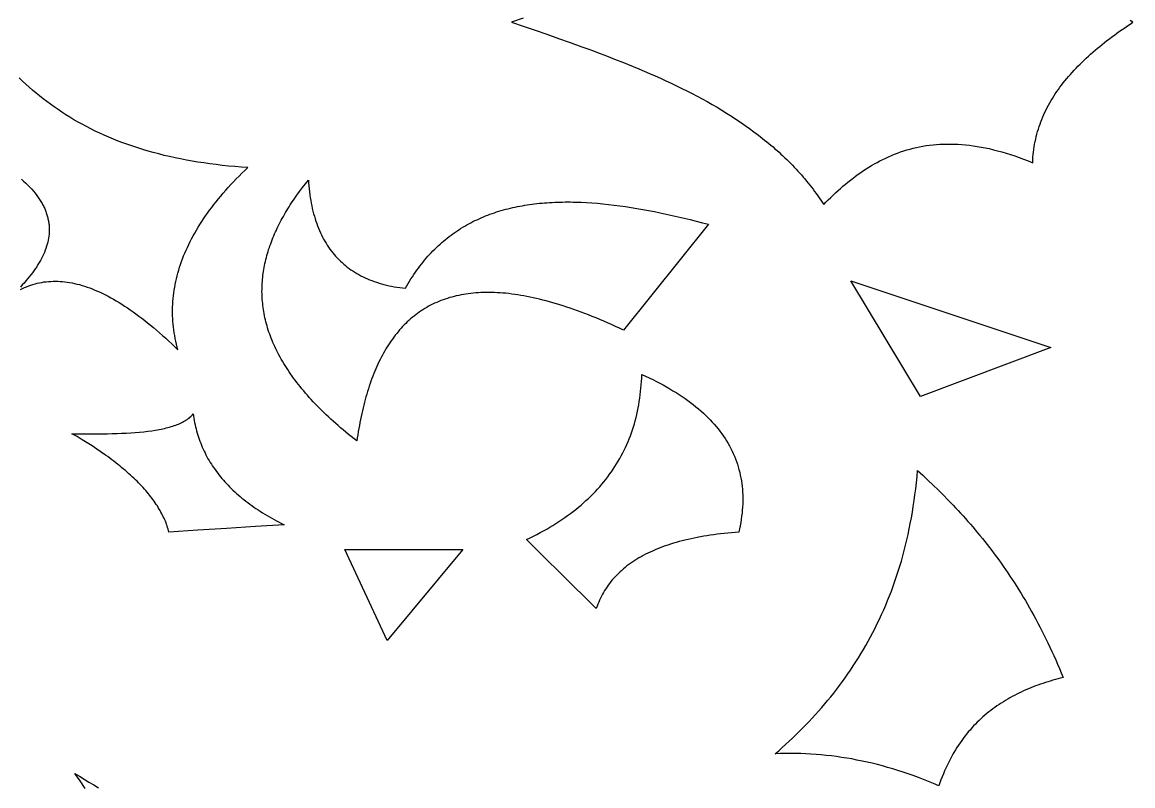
# Model space of a CAD drawing. Extents: x -4113 to -3113, y 1469 to 2469.
# Drawn here: x -3433.4 to -3325.8, y 1630.8 to 1704.9 of the extents above; entities that cross this region are included whole.
import ezdxf

# ---------------------------------------------------------------- set-up
doc = ezdxf.new("R2010")
doc.units = 0
doc.layers.add('PLAN_1', color=18, linetype='CONTINUOUS')

msp = doc.modelspace()

# ---------------------------------------------------------------- linework, layer by layer
at = {"layer": 'PLAN_1'}
for points in [[(-3384.85, 1705.26), (-3386, 1704.88), (-3384.85, 1704.49), (-3383.7, 1704.1), (-3382.56, 1703.71), (-3381.42, 1703.31), (-3380.29, 1702.91), (-3379.16, 1702.51), (-3378.6, 1702.3), (-3378.04, 1702.1), (-3377.48, 1701.89), (-3376.93, 1701.68), (-3376.38, 1701.47), (-3375.83, 1701.25), (-3375.28, 1701.04), (-3374.74, 1700.82), (-3374.2, 1700.6), (-3373.66, 1700.37), (-3373.13, 1700.14), (-3372.6, 1699.92), (-3372.07, 1699.68), (-3371.55, 1699.45), (-3371.03, 1699.21), (-3370.51, 1698.97), (-3370, 1698.72), (-3369.49, 1698.47), (-3368.99, 1698.22), (-3368.49, 1697.97), (-3368, 1697.71), (-3367.51, 1697.44), (-3367.03, 1697.18), (-3366.55, 1696.9), (-3366.07, 1696.63), (-3365.6, 1696.35), (-3365.14, 1696.07), (-3364.68, 1695.78), (-3364.23, 1695.48), (-3363.79, 1695.18), (-3363.35, 1694.88), (-3362.91, 1694.57), (-3362.49, 1694.26), (-3362.27, 1694.1), (-3362.06, 1693.94), (-3361.86, 1693.78), (-3361.65, 1693.62), (-3361.45, 1693.45), (-3361.24, 1693.29), (-3361.04, 1693.12), (-3360.84, 1692.95), (-3360.64, 1692.79), (-3360.45, 1692.61), (-3360.25, 1692.44), (-3360.06, 1692.27), (-3359.87, 1692.09), (-3359.68, 1691.92), (-3359.49, 1691.74), (-3359.31, 1691.56), (-3359.12, 1691.38), (-3358.94, 1691.2), (-3358.76, 1691.01), (-3358.59, 1690.83), (-3358.41, 1690.64), (-3358.24, 1690.45), (-3358.06, 1690.26), (-3357.89, 1690.07), (-3357.73, 1689.87), (-3357.56, 1689.68), (-3357.4, 1689.48), (-3357.23, 1689.28), (-3357.08, 1689.08), (-3356.92, 1688.88), (-3356.76, 1688.68), (-3356.61, 1688.47), (-3356.46, 1688.26), (-3356.31, 1688.05), (-3356.16, 1687.84), (-3356.02, 1687.63), (-3355.87, 1687.42), (-3355.73, 1687.2), (-3355.51, 1687.43), (-3355.28, 1687.66), (-3355.05, 1687.89), (-3354.81, 1688.11), (-3354.58, 1688.33), (-3354.34, 1688.55), (-3354.1, 1688.76), (-3353.86, 1688.97), (-3353.62, 1689.17), (-3353.38, 1689.37), (-3353.13, 1689.57), (-3352.88, 1689.76), (-3352.63, 1689.95), (-3352.38, 1690.14), (-3352.12, 1690.32), (-3351.87, 1690.49), (-3351.61, 1690.66), (-3351.34, 1690.83), (-3351.08, 1690.99), (-3350.81, 1691.14), (-3350.54, 1691.29), (-3350.27, 1691.44), (-3349.99, 1691.58), (-3349.71, 1691.71), (-3349.43, 1691.84), (-3349.14, 1691.97), (-3348.85, 1692.08), (-3348.56, 1692.19), (-3348.27, 1692.3), (-3347.97, 1692.4), (-3347.67, 1692.49), (-3347.36, 1692.58), (-3347.06, 1692.66), (-3346.74, 1692.73), (-3346.43, 1692.8), (-3346.11, 1692.86), (-3345.79, 1692.91), (-3345.46, 1692.95), (-3345.13, 1692.99), (-3344.8, 1693.02), (-3344.46, 1693.05), (-3344.12, 1693.06), (-3343.77, 1693.07), (-3343.42, 1693.07), (-3343.07, 1693.06), (-3342.71, 1693.05), (-3342.35, 1693.02), (-3341.98, 1692.99), (-3341.61, 1692.95), (-3341.23, 1692.9), (-3340.85, 1692.84), (-3340.46, 1692.78), (-3340.07, 1692.7), (-3339.68, 1692.62), (-3339.28, 1692.52), (-3338.88, 1692.42), (-3338.47, 1692.31), (-3338.05, 1692.19), (-3337.63, 1692.06), (-3337.21, 1691.92), (-3336.78, 1691.77), (-3336.35, 1691.61), (-3335.91, 1691.43), (-3335.46, 1691.25), (-3335.45, 1691.52), (-3335.44, 1691.78), (-3335.42, 1692.04), (-3335.39, 1692.29), (-3335.36, 1692.55), (-3335.32, 1692.8), (-3335.28, 1693.05), (-3335.23, 1693.3), (-3335.18, 1693.55), (-3335.12, 1693.79), (-3335.06, 1694.04), (-3335, 1694.28), (-3334.92, 1694.52), (-3334.85, 1694.76), (-3334.76, 1694.99), (-3334.68, 1695.23), (-3334.59, 1695.46), (-3334.49, 1695.7), (-3334.39, 1695.93), (-3334.28, 1696.16), (-3334.17, 1696.38), (-3334.06, 1696.61), (-3333.94, 1696.83), (-3333.81, 1697.06), (-3333.69, 1697.28), (-3333.55, 1697.5), (-3333.42, 1697.71), (-3333.28, 1697.93), (-3333.13, 1698.15), (-3332.98, 1698.36), (-3332.83, 1698.57), (-3332.67, 1698.78), (-3332.51, 1698.99), (-3332.34, 1699.2), (-3332.17, 1699.41), (-3332, 1699.61), (-3331.82, 1699.82), (-3331.64, 1700.02), (-3331.46, 1700.22), (-3331.27, 1700.42), (-3331.08, 1700.62), (-3330.88, 1700.82), (-3330.68, 1701.01), (-3330.48, 1701.21), (-3330.27, 1701.4), (-3330.07, 1701.6), (-3329.85, 1701.79), (-3329.64, 1701.98), (-3329.42, 1702.17), (-3329.19, 1702.35), (-3328.97, 1702.54), (-3328.74, 1702.73), (-3328.51, 1702.91), (-3328.27, 1703.1), (-3328.03, 1703.28), (-3327.79, 1703.46), (-3327.55, 1703.64), (-3327.3, 1703.82), (-3327.05, 1704), (-3326.8, 1704.18), (-3326.55, 1704.35), (-3326.29, 1704.53), (-3326.03, 1704.7), (-3325.77, 1704.88), (-3326.03, 1705.05)], [(-3433.6, 1678.95), (-3433.4, 1679.05), (-3433.2, 1679.14), (-3432.99, 1679.23), (-3432.79, 1679.31), (-3432.58, 1679.38), (-3432.38, 1679.45), (-3432.17, 1679.51), (-3431.96, 1679.56), (-3431.74, 1679.61), (-3431.53, 1679.65), (-3431.31, 1679.69), (-3431.1, 1679.72), (-3430.88, 1679.74), (-3430.65, 1679.75), (-3430.43, 1679.76), (-3430.21, 1679.77), (-3429.98, 1679.76), (-3429.75, 1679.75), (-3429.52, 1679.73), (-3429.29, 1679.71), (-3429.06, 1679.68), (-3428.82, 1679.64), (-3428.59, 1679.6), (-3428.35, 1679.55), (-3428.11, 1679.49), (-3427.87, 1679.43), (-3427.62, 1679.36), (-3427.38, 1679.28), (-3427.13, 1679.2), (-3426.88, 1679.11), (-3426.63, 1679.02), (-3426.38, 1678.91), (-3426.12, 1678.81), (-3425.87, 1678.69), (-3425.61, 1678.57), (-3425.35, 1678.44), (-3425.09, 1678.31), (-3424.83, 1678.16), (-3424.56, 1678.02), (-3424.3, 1677.86), (-3424.03, 1677.7), (-3423.76, 1677.53), (-3423.49, 1677.36), (-3423.22, 1677.18), (-3422.94, 1676.99), (-3422.67, 1676.8), (-3422.39, 1676.6), (-3422.11, 1676.39), (-3421.83, 1676.18), (-3421.54, 1675.96), (-3421.26, 1675.73), (-3420.97, 1675.5), (-3420.68, 1675.26), (-3420.39, 1675.01), (-3420.1, 1674.76), (-3419.81, 1674.5), (-3419.51, 1674.24), (-3419.22, 1673.96), (-3418.92, 1673.68), (-3418.62, 1673.4), (-3418.32, 1673.11), (-3418.39, 1673.38), (-3418.46, 1673.66), (-3418.52, 1673.94), (-3418.58, 1674.21), (-3418.63, 1674.49), (-3418.68, 1674.76), (-3418.72, 1675.04), (-3418.76, 1675.32), (-3418.79, 1675.59), (-3418.81, 1675.87), (-3418.83, 1676.14), (-3418.84, 1676.42), (-3418.85, 1676.7), (-3418.85, 1676.97), (-3418.84, 1677.25), (-3418.83, 1677.53), (-3418.81, 1677.8), (-3418.79, 1678.08), (-3418.76, 1678.35), (-3418.73, 1678.63), (-3418.69, 1678.91), (-3418.64, 1679.18), (-3418.59, 1679.46), (-3418.54, 1679.74), (-3418.47, 1680.01), (-3418.41, 1680.29), (-3418.33, 1680.56), (-3418.25, 1680.84), (-3418.17, 1681.12), (-3418.07, 1681.39), (-3417.98, 1681.67), (-3417.87, 1681.95), (-3417.77, 1682.22), (-3417.65, 1682.5), (-3417.53, 1682.78), (-3417.41, 1683.05), (-3417.28, 1683.33), (-3417.14, 1683.6), (-3417, 1683.88), (-3416.85, 1684.16), (-3416.69, 1684.43), (-3416.53, 1684.71), (-3416.37, 1684.99), (-3416.19, 1685.26), (-3416.02, 1685.54), (-3415.83, 1685.81), (-3415.65, 1686.09), (-3415.45, 1686.37), (-3415.25, 1686.64), (-3415.04, 1686.92), (-3414.83, 1687.2), (-3414.62, 1687.47), (-3414.39, 1687.75), (-3414.16, 1688.02), (-3413.93, 1688.3), (-3413.69, 1688.58), (-3413.44, 1688.85), (-3413.19, 1689.13), (-3412.93, 1689.4), (-3412.67, 1689.68), (-3412.4, 1689.96), (-3412.12, 1690.23), (-3411.84, 1690.51), (-3411.56, 1690.78), (-3412.19, 1690.83), (-3412.81, 1690.88), (-3413.42, 1690.93), (-3414.03, 1691), (-3414.63, 1691.07), (-3415.22, 1691.14), (-3415.8, 1691.23), (-3416.38, 1691.31), (-3416.94, 1691.41), (-3417.5, 1691.51), (-3418.06, 1691.62), (-3418.6, 1691.73), (-3419.14, 1691.85), (-3419.67, 1691.97), (-3420.19, 1692.11), (-3420.71, 1692.24), (-3421.21, 1692.39), (-3421.72, 1692.53), (-3422.21, 1692.69), (-3422.7, 1692.85), (-3423.18, 1693.02), (-3423.65, 1693.19), (-3424.12, 1693.36), (-3424.58, 1693.55), (-3425.03, 1693.74), (-3425.47, 1693.93), (-3425.91, 1694.13), (-3426.35, 1694.33), (-3426.77, 1694.54), (-3427.19, 1694.76), (-3427.6, 1694.98), (-3428.01, 1695.2), (-3428.41, 1695.43), (-3428.81, 1695.67), (-3429.19, 1695.91), (-3429.58, 1696.16), (-3429.95, 1696.41), (-3430.32, 1696.66), (-3430.69, 1696.92), (-3431.04, 1697.19), (-3431.4, 1697.46), (-3431.74, 1697.73), (-3432.08, 1698.01), (-3432.42, 1698.3), (-3432.75, 1698.58), (-3433.07, 1698.88), (-3433.39, 1699.18), (-3433.7, 1699.48)], [(-3433.5, 1689.67), (-3433.28, 1689.48), (-3433.06, 1689.28), (-3432.86, 1689.08), (-3432.67, 1688.88), (-3432.49, 1688.69), (-3432.32, 1688.49), (-3432.16, 1688.29), (-3432, 1688.09), (-3431.86, 1687.89), (-3431.73, 1687.7), (-3431.6, 1687.5), (-3431.49, 1687.3), (-3431.44, 1687.2), (-3431.38, 1687.1), (-3431.33, 1687.01), (-3431.29, 1686.91), (-3431.24, 1686.81), (-3431.2, 1686.71), (-3431.16, 1686.61), (-3431.12, 1686.51), (-3431.09, 1686.41), (-3431.05, 1686.31), (-3431.02, 1686.21), (-3430.99, 1686.12), (-3430.96, 1686.02), (-3430.94, 1685.92), (-3430.92, 1685.82), (-3430.89, 1685.72), (-3430.88, 1685.62), (-3430.86, 1685.52), (-3430.84, 1685.42), (-3430.83, 1685.33), (-3430.82, 1685.23), (-3430.81, 1685.13), (-3430.81, 1685.03), (-3430.8, 1684.93), (-3430.8, 1684.73), (-3430.8, 1684.53), (-3430.82, 1684.34), (-3430.84, 1684.14), (-3430.87, 1683.94), (-3430.9, 1683.74), (-3430.94, 1683.55), (-3431, 1683.35), (-3431.05, 1683.15), (-3431.12, 1682.95), (-3431.19, 1682.76), (-3431.27, 1682.56), (-3431.36, 1682.36), (-3431.45, 1682.16), (-3431.55, 1681.97), (-3431.66, 1681.77), (-3431.77, 1681.57), (-3431.89, 1681.37), (-3432.01, 1681.17), (-3432.15, 1680.98), (-3432.28, 1680.78), (-3432.43, 1680.58), (-3432.58, 1680.38), (-3432.73, 1680.19), (-3432.9, 1679.99), (-3433.06, 1679.79), (-3433.24, 1679.59), (-3433.41, 1679.4), (-3433.6, 1679.2)], [(-3427.31, 1630.58), (-3427.8, 1631.31), (-3428.31, 1632.03), (-3427.85, 1631.75), (-3427.4, 1631.46), (-3426.95, 1631.19), (-3426.49, 1630.91), (-3426.04, 1630.64)]]:
    msp.add_lwpolyline(points, dxfattribs=at)
for points in [[(-3400.98, 1664.27), (-3401.25, 1664.48), (-3401.52, 1664.7), (-3401.78, 1664.91), (-3402.04, 1665.13), (-3402.3, 1665.34), (-3402.55, 1665.55), (-3402.79, 1665.77), (-3403.03, 1665.98), (-3403.27, 1666.19), (-3403.5, 1666.4), (-3403.73, 1666.61), (-3403.95, 1666.82), (-3404.17, 1667.03), (-3404.39, 1667.24), (-3404.6, 1667.46), (-3404.8, 1667.66), (-3405.01, 1667.87), (-3405.2, 1668.08), (-3405.4, 1668.29), (-3405.59, 1668.5), (-3405.77, 1668.71), (-3405.95, 1668.92), (-3406.13, 1669.13), (-3406.3, 1669.33), (-3406.47, 1669.54), (-3406.64, 1669.75), (-3406.8, 1669.95), (-3406.95, 1670.16), (-3407.11, 1670.37), (-3407.26, 1670.57), (-3407.4, 1670.78), (-3407.54, 1670.98), (-3407.68, 1671.19), (-3407.81, 1671.39), (-3407.94, 1671.6), (-3408.07, 1671.8), (-3408.19, 1672), (-3408.31, 1672.21), (-3408.42, 1672.41), (-3408.53, 1672.61), (-3408.64, 1672.82), (-3408.74, 1673.02), (-3408.84, 1673.22), (-3408.93, 1673.42), (-3409.03, 1673.62), (-3409.11, 1673.83), (-3409.2, 1674.03), (-3409.28, 1674.23), (-3409.36, 1674.43), (-3409.43, 1674.63), (-3409.5, 1674.83), (-3409.57, 1675.03), (-3409.63, 1675.23), (-3409.69, 1675.43), (-3409.74, 1675.63), (-3409.8, 1675.83), (-3409.84, 1676.02), (-3409.89, 1676.22), (-3409.93, 1676.42), (-3409.97, 1676.62), (-3410.01, 1676.82), (-3410.04, 1677.01), (-3410.07, 1677.21), (-3410.09, 1677.41), (-3410.11, 1677.6), (-3410.13, 1677.8), (-3410.15, 1678), (-3410.16, 1678.19), (-3410.17, 1678.39), (-3410.17, 1678.58), (-3410.18, 1678.78), (-3410.17, 1678.97), (-3410.17, 1679.17), (-3410.16, 1679.36), (-3410.15, 1679.56), (-3410.14, 1679.75), (-3410.12, 1679.95), (-3410.11, 1680.14), (-3410.08, 1680.33), (-3410.06, 1680.53), (-3410.03, 1680.72), (-3410, 1680.91), (-3409.96, 1681.11), (-3409.93, 1681.3), (-3409.89, 1681.49), (-3409.84, 1681.68), (-3409.8, 1681.87), (-3409.75, 1682.07), (-3409.7, 1682.26), (-3409.64, 1682.45), (-3409.59, 1682.64), (-3409.53, 1682.83), (-3409.46, 1683.02), (-3409.4, 1683.21), (-3409.33, 1683.4), (-3409.26, 1683.59), (-3409.19, 1683.78), (-3409.11, 1683.97), (-3409.03, 1684.16), (-3408.95, 1684.35), (-3408.87, 1684.54), (-3408.78, 1684.73), (-3408.69, 1684.92), (-3408.6, 1685.11), (-3408.5, 1685.3), (-3408.41, 1685.48), (-3408.31, 1685.67), (-3408.21, 1685.86), (-3408.1, 1686.05), (-3407.99, 1686.23), (-3407.89, 1686.42), (-3407.77, 1686.61), (-3407.66, 1686.8), (-3407.54, 1686.98), (-3407.43, 1687.17), (-3407.3, 1687.36), (-3407.06, 1687.73), (-3406.8, 1688.1), (-3406.53, 1688.47), (-3406.26, 1688.84), (-3405.97, 1689.21), (-3405.68, 1689.58), (-3405.66, 1689.29), (-3405.64, 1689), (-3405.61, 1688.71), (-3405.58, 1688.43), (-3405.54, 1688.15), (-3405.5, 1687.87), (-3405.45, 1687.6), (-3405.41, 1687.33), (-3405.35, 1687.07), (-3405.3, 1686.81), (-3405.24, 1686.56), (-3405.17, 1686.31), (-3405.1, 1686.06), (-3405.03, 1685.82), (-3404.95, 1685.58), (-3404.87, 1685.35), (-3404.79, 1685.12), (-3404.7, 1684.9), (-3404.61, 1684.68), (-3404.51, 1684.46), (-3404.41, 1684.25), (-3404.31, 1684.04), (-3404.2, 1683.84), (-3404.08, 1683.64), (-3403.97, 1683.44), (-3403.85, 1683.25), (-3403.72, 1683.06), (-3403.59, 1682.88), (-3403.46, 1682.7), (-3403.32, 1682.53), (-3403.18, 1682.36), (-3403.04, 1682.19), (-3402.89, 1682.03), (-3402.74, 1681.87), (-3402.58, 1681.72), (-3402.42, 1681.57), (-3402.25, 1681.42), (-3402.08, 1681.28), (-3401.91, 1681.14), (-3401.73, 1681.01), (-3401.55, 1680.88), (-3401.37, 1680.76), (-3401.18, 1680.64), (-3400.99, 1680.52), (-3400.79, 1680.41), (-3400.59, 1680.3), (-3400.38, 1680.2), (-3400.17, 1680.1), (-3399.96, 1680), (-3399.74, 1679.91), (-3399.52, 1679.82), (-3399.3, 1679.74), (-3399.07, 1679.66), (-3398.83, 1679.59), (-3398.6, 1679.52), (-3398.35, 1679.45), (-3398.11, 1679.39), (-3397.86, 1679.33), (-3397.61, 1679.28), (-3397.35, 1679.23), (-3397.09, 1679.19), (-3396.82, 1679.14), (-3396.55, 1679.11), (-3396.28, 1679.08), (-3396.15, 1679.31), (-3396.01, 1679.54), (-3395.88, 1679.76), (-3395.74, 1679.98), (-3395.6, 1680.2), (-3395.46, 1680.42), (-3395.31, 1680.63), (-3395.17, 1680.83), (-3395.02, 1681.04), (-3394.87, 1681.24), (-3394.72, 1681.43), (-3394.56, 1681.62), (-3394.41, 1681.81), (-3394.25, 1682), (-3394.09, 1682.18), (-3393.93, 1682.36), (-3393.77, 1682.53), (-3393.6, 1682.7), (-3393.43, 1682.87), (-3393.27, 1683.04), (-3393.1, 1683.2), (-3392.92, 1683.35), (-3392.75, 1683.51), (-3392.57, 1683.66), (-3392.4, 1683.81), (-3392.22, 1683.95), (-3392.04, 1684.09), (-3391.85, 1684.23), (-3391.67, 1684.36), (-3391.48, 1684.5), (-3391.3, 1684.62), (-3391.11, 1684.75), (-3390.92, 1684.87), (-3390.72, 1684.99), (-3390.53, 1685.1), (-3390.33, 1685.22), (-3390.14, 1685.33), (-3389.94, 1685.43), (-3389.74, 1685.54), (-3389.53, 1685.64), (-3389.33, 1685.73), (-3389.12, 1685.83), (-3388.92, 1685.92), (-3388.71, 1686.01), (-3388.5, 1686.09), (-3388.29, 1686.18), (-3388.08, 1686.26), (-3387.86, 1686.33), (-3387.64, 1686.41), (-3387.43, 1686.48), (-3387.21, 1686.55), (-3386.99, 1686.62), (-3386.77, 1686.68), (-3386.54, 1686.74), (-3386.32, 1686.8), (-3386.09, 1686.85), (-3385.87, 1686.91), (-3385.64, 1686.96), (-3385.41, 1687), (-3385.18, 1687.05), (-3384.94, 1687.09), (-3384.71, 1687.13), (-3384.47, 1687.17), (-3384.24, 1687.2), (-3384, 1687.24), (-3383.76, 1687.27), (-3383.52, 1687.29), (-3383.28, 1687.32), (-3383.03, 1687.34), (-3382.79, 1687.36), (-3382.55, 1687.38), (-3382.3, 1687.4), (-3382.05, 1687.41), (-3381.8, 1687.42), (-3381.55, 1687.43), (-3381.3, 1687.44), (-3381.05, 1687.44), (-3380.79, 1687.45), (-3380.54, 1687.45), (-3380.28, 1687.45), (-3380.03, 1687.44), (-3379.77, 1687.44), (-3379.51, 1687.43), (-3379.25, 1687.42), (-3378.72, 1687.39), (-3378.2, 1687.36), (-3377.66, 1687.32), (-3377.13, 1687.27), (-3376.59, 1687.21), (-3376.04, 1687.15), (-3375.5, 1687.08), (-3374.95, 1687), (-3374.39, 1686.92), (-3373.83, 1686.82), (-3373.27, 1686.73), (-3372.71, 1686.62), (-3372.14, 1686.51), (-3371.57, 1686.4), (-3370.99, 1686.28), (-3370.42, 1686.15), (-3369.84, 1686.02), (-3369.25, 1685.88), (-3368.67, 1685.74), (-3368.08, 1685.59), (-3367.49, 1685.44), (-3366.9, 1685.29), (-3375.13, 1675.02), (-3375.52, 1675.2), (-3375.9, 1675.38), (-3376.29, 1675.56), (-3376.67, 1675.72), (-3377.05, 1675.89), (-3377.42, 1676.05), (-3377.79, 1676.2), (-3378.16, 1676.35), (-3378.52, 1676.49), (-3378.88, 1676.63), (-3379.24, 1676.77), (-3379.59, 1676.9), (-3379.94, 1677.02), (-3380.29, 1677.14), (-3380.63, 1677.26), (-3380.97, 1677.37), (-3381.31, 1677.48), (-3381.64, 1677.58), (-3381.97, 1677.67), (-3382.3, 1677.77), (-3382.62, 1677.85), (-3382.94, 1677.94), (-3383.26, 1678.02), (-3383.58, 1678.09), (-3383.89, 1678.16), (-3384.19, 1678.23), (-3384.5, 1678.29), (-3384.8, 1678.34), (-3385.1, 1678.39), (-3385.39, 1678.44), (-3385.68, 1678.48), (-3385.97, 1678.52), (-3386.26, 1678.56), (-3386.54, 1678.59), (-3386.82, 1678.61), (-3387.1, 1678.63), (-3387.37, 1678.65), (-3387.64, 1678.66), (-3387.91, 1678.67), (-3388.17, 1678.67), (-3388.43, 1678.67), (-3388.69, 1678.67), (-3388.95, 1678.66), (-3389.2, 1678.65), (-3389.45, 1678.63), (-3389.69, 1678.61), (-3389.94, 1678.58), (-3390.18, 1678.55), (-3390.42, 1678.52), (-3390.65, 1678.48), (-3390.88, 1678.44), (-3391.11, 1678.39), (-3391.34, 1678.34), (-3391.56, 1678.29), (-3391.78, 1678.23), (-3392, 1678.17), (-3392.21, 1678.1), (-3392.42, 1678.03), (-3392.63, 1677.96), (-3392.84, 1677.88), (-3393.04, 1677.8), (-3393.24, 1677.71), (-3393.44, 1677.62), (-3393.64, 1677.53), (-3393.83, 1677.43), (-3394.02, 1677.33), (-3394.21, 1677.22), (-3394.39, 1677.11), (-3394.57, 1677), (-3394.75, 1676.88), (-3394.93, 1676.76), (-3395.1, 1676.64), (-3395.27, 1676.51), (-3395.44, 1676.38), (-3395.61, 1676.25), (-3395.77, 1676.11), (-3395.93, 1675.97), (-3396.09, 1675.82), (-3396.24, 1675.67), (-3396.4, 1675.52), (-3396.55, 1675.36), (-3396.69, 1675.2), (-3396.84, 1675.04), (-3396.98, 1674.87), (-3397.12, 1674.7), (-3397.26, 1674.52), (-3397.4, 1674.35), (-3397.53, 1674.16), (-3397.66, 1673.98), (-3397.79, 1673.79), (-3397.91, 1673.6), (-3398.04, 1673.4), (-3398.16, 1673.21), (-3398.28, 1673), (-3398.39, 1672.8), (-3398.51, 1672.59), (-3398.62, 1672.38), (-3398.73, 1672.16), (-3398.84, 1671.95), (-3398.94, 1671.72), (-3399.04, 1671.5), (-3399.14, 1671.27), (-3399.24, 1671.04), (-3399.34, 1670.81), (-3399.43, 1670.57), (-3399.52, 1670.33), (-3399.61, 1670.08), (-3399.7, 1669.84), (-3399.78, 1669.59), (-3399.86, 1669.33), (-3399.94, 1669.08), (-3400.02, 1668.82), (-3400.1, 1668.56), (-3400.17, 1668.29), (-3400.24, 1668.02), (-3400.31, 1667.75), (-3400.38, 1667.48), (-3400.44, 1667.2), (-3400.51, 1666.92), (-3400.57, 1666.64), (-3400.63, 1666.35), (-3400.68, 1666.06), (-3400.74, 1665.77), (-3400.79, 1665.48), (-3400.84, 1665.18), (-3400.89, 1664.88), (-3400.94, 1664.58)], [(-3346.33, 1668.57), (-3353.09, 1679.81), (-3333.7, 1673.35)], [(-3373.36, 1670.72), (-3373, 1670.56), (-3372.64, 1670.39), (-3372.29, 1670.22), (-3371.95, 1670.05), (-3371.61, 1669.87), (-3371.28, 1669.7), (-3370.96, 1669.52), (-3370.65, 1669.34), (-3370.34, 1669.15), (-3370.03, 1668.96), (-3369.74, 1668.78), (-3369.45, 1668.58), (-3369.17, 1668.39), (-3368.9, 1668.2), (-3368.63, 1668), (-3368.37, 1667.8), (-3368.11, 1667.59), (-3367.87, 1667.39), (-3367.63, 1667.18), (-3367.39, 1666.97), (-3367.17, 1666.76), (-3366.95, 1666.54), (-3366.74, 1666.33), (-3366.53, 1666.11), (-3366.33, 1665.89), (-3366.14, 1665.66), (-3365.96, 1665.44), (-3365.78, 1665.21), (-3365.61, 1664.98), (-3365.44, 1664.74), (-3365.29, 1664.51), (-3365.14, 1664.27), (-3364.99, 1664.03), (-3364.86, 1663.79), (-3364.73, 1663.54), (-3364.6, 1663.29), (-3364.49, 1663.05), (-3364.38, 1662.79), (-3364.28, 1662.54), (-3364.18, 1662.28), (-3364.09, 1662.02), (-3364.01, 1661.76), (-3363.94, 1661.5), (-3363.87, 1661.23), (-3363.81, 1660.97), (-3363.75, 1660.7), (-3363.71, 1660.42), (-3363.67, 1660.15), (-3363.63, 1659.87), (-3363.61, 1659.59), (-3363.59, 1659.31), (-3363.58, 1659.02), (-3363.57, 1658.74), (-3363.57, 1658.45), (-3363.58, 1658.16), (-3363.59, 1657.86), (-3363.62, 1657.57), (-3363.64, 1657.27), (-3363.68, 1656.97), (-3363.72, 1656.67), (-3363.77, 1656.36), (-3363.83, 1656.05), (-3363.89, 1655.74), (-3363.96, 1655.43), (-3364.32, 1655.4), (-3364.68, 1655.37), (-3365.03, 1655.34), (-3365.38, 1655.31), (-3365.72, 1655.27), (-3366.05, 1655.23), (-3366.39, 1655.18), (-3366.72, 1655.13), (-3367.04, 1655.08), (-3367.36, 1655.03), (-3367.67, 1654.98), (-3367.98, 1654.92), (-3368.29, 1654.86), (-3368.59, 1654.79), (-3368.88, 1654.73), (-3369.18, 1654.66), (-3369.46, 1654.58), (-3369.75, 1654.51), (-3370.02, 1654.43), (-3370.3, 1654.35), (-3370.57, 1654.27), (-3370.83, 1654.18), (-3371.09, 1654.09), (-3371.34, 1654), (-3371.59, 1653.91), (-3371.84, 1653.81), (-3372.08, 1653.71), (-3372.32, 1653.6), (-3372.55, 1653.5), (-3372.78, 1653.39), (-3373, 1653.28), (-3373.22, 1653.16), (-3373.43, 1653.05), (-3373.64, 1652.93), (-3373.84, 1652.8), (-3374.04, 1652.68), (-3374.24, 1652.55), (-3374.43, 1652.42), (-3374.61, 1652.28), (-3374.8, 1652.15), (-3374.97, 1652.01), (-3375.14, 1651.87), (-3375.31, 1651.72), (-3375.47, 1651.57), (-3375.63, 1651.42), (-3375.79, 1651.27), (-3375.94, 1651.11), (-3376.08, 1650.96), (-3376.22, 1650.79), (-3376.36, 1650.63), (-3376.49, 1650.46), (-3376.61, 1650.29), (-3376.73, 1650.12), (-3376.85, 1649.94), (-3376.96, 1649.77), (-3377.07, 1649.58), (-3377.18, 1649.4), (-3377.27, 1649.21), (-3377.37, 1649.02), (-3377.46, 1648.83), (-3377.54, 1648.64), (-3377.62, 1648.44), (-3377.7, 1648.24), (-3377.77, 1648.04), (-3381.15, 1651.37), (-3382.84, 1653.04), (-3384.53, 1654.72), (-3384.19, 1654.88), (-3383.86, 1655.04), (-3383.53, 1655.21), (-3383.21, 1655.38), (-3382.89, 1655.56), (-3382.58, 1655.73), (-3382.28, 1655.91), (-3381.98, 1656.09), (-3381.68, 1656.28), (-3381.39, 1656.46), (-3381.1, 1656.65), (-3380.82, 1656.84), (-3380.55, 1657.04), (-3380.28, 1657.24), (-3380.01, 1657.44), (-3379.75, 1657.64), (-3379.5, 1657.85), (-3379.25, 1658.06), (-3379.01, 1658.27), (-3378.77, 1658.49), (-3378.53, 1658.7), (-3378.3, 1658.93), (-3378.08, 1659.15), (-3377.86, 1659.37), (-3377.65, 1659.6), (-3377.44, 1659.84), (-3377.24, 1660.07), (-3377.04, 1660.31), (-3376.85, 1660.55), (-3376.66, 1660.79), (-3376.48, 1661.04), (-3376.3, 1661.29), (-3376.13, 1661.54), (-3375.96, 1661.79), (-3375.8, 1662.05), (-3375.64, 1662.31), (-3375.49, 1662.57), (-3375.35, 1662.84), (-3375.21, 1663.11), (-3375.07, 1663.38), (-3374.94, 1663.65), (-3374.81, 1663.93), (-3374.69, 1664.21), (-3374.58, 1664.49), (-3374.47, 1664.77), (-3374.36, 1665.06), (-3374.27, 1665.35), (-3374.17, 1665.65), (-3374.08, 1665.94), (-3374, 1666.24), (-3373.92, 1666.54), (-3373.84, 1666.85), (-3373.78, 1667.16), (-3373.71, 1667.47), (-3373.65, 1667.78), (-3373.6, 1668.1), (-3373.55, 1668.41), (-3373.51, 1668.74), (-3373.47, 1669.06), (-3373.44, 1669.39), (-3373.41, 1669.72), (-3373.39, 1670.05), (-3373.37, 1670.39)], [(-3408.03, 1656.15), (-3410.82, 1655.97), (-3413.61, 1655.79), (-3416.41, 1655.61), (-3419.2, 1655.43), (-3419.24, 1655.58), (-3419.28, 1655.73), (-3419.32, 1655.88), (-3419.37, 1656.03), (-3419.42, 1656.18), (-3419.48, 1656.33), (-3419.54, 1656.48), (-3419.6, 1656.62), (-3419.67, 1656.77), (-3419.74, 1656.92), (-3419.81, 1657.07), (-3419.89, 1657.22), (-3419.97, 1657.37), (-3420.05, 1657.52), (-3420.14, 1657.67), (-3420.23, 1657.82), (-3420.32, 1657.97), (-3420.42, 1658.12), (-3420.52, 1658.27), (-3420.62, 1658.42), (-3420.73, 1658.56), (-3420.84, 1658.71), (-3420.95, 1658.86), (-3421.07, 1659.01), (-3421.19, 1659.16), (-3421.32, 1659.31), (-3421.44, 1659.46), (-3421.58, 1659.61), (-3421.71, 1659.76), (-3421.85, 1659.91), (-3421.99, 1660.06), (-3422.14, 1660.21), (-3422.28, 1660.36), (-3422.44, 1660.51), (-3422.59, 1660.66), (-3422.75, 1660.8), (-3422.91, 1660.95), (-3423.08, 1661.1), (-3423.25, 1661.25), (-3423.42, 1661.4), (-3423.6, 1661.55), (-3423.78, 1661.7), (-3423.96, 1661.85), (-3424.15, 1662), (-3424.34, 1662.15), (-3424.53, 1662.3), (-3424.73, 1662.45), (-3424.93, 1662.6), (-3425.13, 1662.75), (-3425.34, 1662.9), (-3425.76, 1663.19), (-3426.2, 1663.49), (-3426.65, 1663.79), (-3427.12, 1664.09), (-3427.6, 1664.39), (-3428.09, 1664.69), (-3428.6, 1664.98), (-3427.59, 1664.97), (-3427.1, 1664.97), (-3426.61, 1664.97), (-3426.12, 1664.97), (-3425.64, 1664.97), (-3425.16, 1664.98), (-3424.69, 1664.99), (-3424.23, 1665), (-3423.78, 1665.02), (-3423.33, 1665.04), (-3422.9, 1665.07), (-3422.47, 1665.1), (-3422.05, 1665.13), (-3421.64, 1665.17), (-3421.25, 1665.22), (-3420.86, 1665.27), (-3420.49, 1665.32), (-3420.31, 1665.36), (-3420.13, 1665.39), (-3419.96, 1665.42), (-3419.78, 1665.46), (-3419.62, 1665.49), (-3419.45, 1665.53), (-3419.29, 1665.57), (-3419.13, 1665.62), (-3418.98, 1665.66), (-3418.83, 1665.71), (-3418.68, 1665.76), (-3418.54, 1665.81), (-3418.4, 1665.86), (-3418.27, 1665.91), (-3418.14, 1665.97), (-3418.01, 1666.03), (-3417.89, 1666.09), (-3417.77, 1666.15), (-3417.66, 1666.21), (-3417.55, 1666.28), (-3417.44, 1666.35), (-3417.35, 1666.42), (-3417.25, 1666.49), (-3417.16, 1666.57), (-3417.07, 1666.65), (-3416.99, 1666.73), (-3416.92, 1666.81), (-3416.85, 1666.9), (-3416.82, 1666.68), (-3416.78, 1666.47), (-3416.75, 1666.26), (-3416.71, 1666.06), (-3416.67, 1665.85), (-3416.62, 1665.65), (-3416.57, 1665.44), (-3416.52, 1665.24), (-3416.46, 1665.04), (-3416.4, 1664.84), (-3416.34, 1664.64), (-3416.27, 1664.44), (-3416.2, 1664.25), (-3416.12, 1664.05), (-3416.05, 1663.86), (-3415.97, 1663.67), (-3415.88, 1663.48), (-3415.79, 1663.29), (-3415.7, 1663.11), (-3415.61, 1662.92), (-3415.51, 1662.74), (-3415.41, 1662.55), (-3415.3, 1662.37), (-3415.19, 1662.19), (-3415.08, 1662.01), (-3414.97, 1661.84), (-3414.85, 1661.66), (-3414.73, 1661.49), (-3414.6, 1661.31), (-3414.47, 1661.14), (-3414.34, 1660.97), (-3414.2, 1660.8), (-3414.06, 1660.64), (-3413.92, 1660.47), (-3413.77, 1660.31), (-3413.62, 1660.14), (-3413.47, 1659.98), (-3413.31, 1659.82), (-3413.15, 1659.66), (-3412.99, 1659.5), (-3412.82, 1659.35), (-3412.65, 1659.19), (-3412.48, 1659.04), (-3412.3, 1658.89), (-3412.12, 1658.74), (-3411.94, 1658.59), (-3411.75, 1658.44), (-3411.56, 1658.29), (-3411.36, 1658.15), (-3411.17, 1658.01), (-3410.96, 1657.86), (-3410.76, 1657.72), (-3410.55, 1657.58), (-3410.34, 1657.45), (-3410.12, 1657.31), (-3409.91, 1657.18), (-3409.68, 1657.04), (-3409.46, 1656.91), (-3409.23, 1656.78), (-3409, 1656.65), (-3408.76, 1656.52), (-3408.52, 1656.39), (-3408.28, 1656.27)], [(-3344.57, 1630.83), (-3345.07, 1631.04), (-3345.56, 1631.25), (-3346.06, 1631.45), (-3346.55, 1631.63), (-3347.05, 1631.82), (-3347.54, 1631.99), (-3348.04, 1632.16), (-3348.54, 1632.32), (-3349.03, 1632.47), (-3349.53, 1632.62), (-3350.02, 1632.76), (-3350.52, 1632.89), (-3351.02, 1633.01), (-3351.51, 1633.13), (-3352.01, 1633.23), (-3352.5, 1633.33), (-3353, 1633.43), (-3353.49, 1633.51), (-3353.99, 1633.59), (-3354.49, 1633.66), (-3354.98, 1633.73), (-3355.48, 1633.78), (-3355.97, 1633.83), (-3356.47, 1633.87), (-3356.96, 1633.9), (-3357.46, 1633.93), (-3357.96, 1633.95), (-3358.45, 1633.96), (-3358.95, 1633.96), (-3359.44, 1633.96), (-3359.94, 1633.95), (-3360.44, 1633.93), (-3360.09, 1634.23), (-3359.75, 1634.53), (-3359.42, 1634.84), (-3359.08, 1635.15), (-3358.75, 1635.46), (-3358.42, 1635.78), (-3358.1, 1636.09), (-3357.78, 1636.42), (-3357.46, 1636.74), (-3357.14, 1637.07), (-3356.83, 1637.4), (-3356.53, 1637.74), (-3356.22, 1638.08), (-3355.92, 1638.42), (-3355.62, 1638.77), (-3355.33, 1639.12), (-3355.04, 1639.47), (-3354.75, 1639.83), (-3354.47, 1640.19), (-3354.19, 1640.56), (-3353.92, 1640.93), (-3353.65, 1641.3), (-3353.38, 1641.68), (-3353.12, 1642.06), (-3352.86, 1642.45), (-3352.61, 1642.84), (-3352.36, 1643.24), (-3352.12, 1643.64), (-3351.87, 1644.04), (-3351.64, 1644.45), (-3351.41, 1644.86), (-3351.18, 1645.28), (-3350.96, 1645.7), (-3350.74, 1646.13), (-3350.53, 1646.56), (-3350.32, 1647), (-3350.11, 1647.44), (-3349.91, 1647.89), (-3349.72, 1648.34), (-3349.53, 1648.79), (-3349.35, 1649.26), (-3349.17, 1649.72), (-3348.99, 1650.19), (-3348.83, 1650.67), (-3348.66, 1651.15), (-3348.5, 1651.64), (-3348.35, 1652.13), (-3348.2, 1652.63), (-3348.06, 1653.14), (-3347.93, 1653.65), (-3347.8, 1654.16), (-3347.67, 1654.68), (-3347.55, 1655.21), (-3347.44, 1655.74), (-3347.33, 1656.28), (-3347.23, 1656.83), (-3347.13, 1657.38), (-3347.04, 1657.93), (-3346.96, 1658.49), (-3346.88, 1659.06), (-3346.81, 1659.64), (-3346.74, 1660.22), (-3346.68, 1660.81), (-3346.63, 1661.4), (-3346.13, 1660.94), (-3345.63, 1660.47), (-3345.13, 1660), (-3344.64, 1659.52), (-3344.15, 1659.04), (-3343.67, 1658.54), (-3343.42, 1658.29), (-3343.18, 1658.04), (-3342.94, 1657.78), (-3342.7, 1657.52), (-3342.46, 1657.26), (-3342.22, 1657), (-3341.99, 1656.74), (-3341.75, 1656.47), (-3341.51, 1656.2), (-3341.28, 1655.93), (-3341.05, 1655.65), (-3340.81, 1655.37), (-3340.58, 1655.09), (-3340.35, 1654.81), (-3340.12, 1654.52), (-3339.89, 1654.23), (-3339.66, 1653.94), (-3339.44, 1653.64), (-3339.21, 1653.34), (-3338.99, 1653.04), (-3338.76, 1652.74), (-3338.54, 1652.43), (-3338.32, 1652.12), (-3338.1, 1651.8), (-3337.88, 1651.48), (-3337.67, 1651.16), (-3337.45, 1650.83), (-3337.23, 1650.5), (-3337.02, 1650.17), (-3336.81, 1649.83), (-3336.6, 1649.49), (-3336.39, 1649.14), (-3336.18, 1648.79), (-3335.98, 1648.44), (-3335.77, 1648.08), (-3335.57, 1647.72), (-3335.36, 1647.36), (-3335.16, 1646.99), (-3334.97, 1646.61), (-3334.77, 1646.24), (-3334.57, 1645.85), (-3334.38, 1645.47), (-3334.18, 1645.08), (-3333.99, 1644.68), (-3333.8, 1644.28), (-3333.62, 1643.87), (-3333.43, 1643.46), (-3333.24, 1643.05), (-3333.06, 1642.63), (-3332.88, 1642.2), (-3332.7, 1641.77), (-3332.52, 1641.34), (-3332.77, 1641.27), (-3333.02, 1641.21), (-3333.27, 1641.14), (-3333.51, 1641.07), (-3333.76, 1640.99), (-3334, 1640.92), (-3334.24, 1640.84), (-3334.48, 1640.76), (-3334.72, 1640.68), (-3334.96, 1640.59), (-3335.19, 1640.51), (-3335.43, 1640.42), (-3335.66, 1640.32), (-3335.89, 1640.23), (-3336.12, 1640.13), (-3336.35, 1640.03), (-3336.57, 1639.92), (-3336.8, 1639.82), (-3337.02, 1639.71), (-3337.24, 1639.6), (-3337.46, 1639.48), (-3337.67, 1639.36), (-3337.89, 1639.24), (-3338.1, 1639.11), (-3338.31, 1638.98), (-3338.52, 1638.85), (-3338.72, 1638.72), (-3338.93, 1638.58), (-3339.13, 1638.44), (-3339.33, 1638.29), (-3339.53, 1638.14), (-3339.72, 1637.99), (-3339.92, 1637.83), (-3340.11, 1637.67), (-3340.29, 1637.51), (-3340.48, 1637.34), (-3340.66, 1637.17), (-3340.84, 1636.99), (-3341.02, 1636.81), (-3341.2, 1636.63), (-3341.37, 1636.44), (-3341.54, 1636.24), (-3341.71, 1636.05), (-3341.88, 1635.85), (-3342.04, 1635.64), (-3342.2, 1635.43), (-3342.35, 1635.22), (-3342.51, 1635), (-3342.66, 1634.77), (-3342.81, 1634.55), (-3342.95, 1634.31), (-3343.1, 1634.07), (-3343.24, 1633.83), (-3343.37, 1633.58), (-3343.51, 1633.33), (-3343.64, 1633.07), (-3343.77, 1632.81), (-3343.89, 1632.55), (-3344.01, 1632.27), (-3344.13, 1631.99), (-3344.24, 1631.71), (-3344.36, 1631.42), (-3344.46, 1631.13)], [(-3398.04, 1644.92), (-3402.16, 1653.76), (-3390.7, 1653.76)]]:
    msp.add_lwpolyline(points, close=True, dxfattribs=at)

doc.saveas('drawing.dxf')
